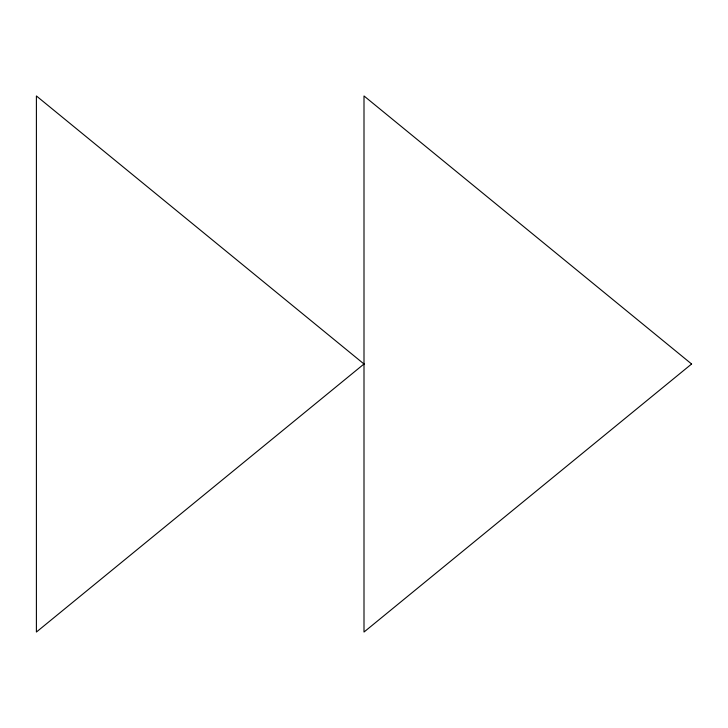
<?xml version="1.0" encoding="UTF-8"?>
<svg xmlns="http://www.w3.org/2000/svg" width="728" height="728" viewBox="0 0 728 728"><rect width="100%" height="100%" fill="white"/><g stroke="black" fill="none" stroke-linecap="round" stroke-linejoin="round"><path stroke-width="1.09" d="M364 364L36.4 632.04L36.4 95.96L364 364M691.6 364L364 632.04L364 95.96L691.6 364"/></g></svg>
